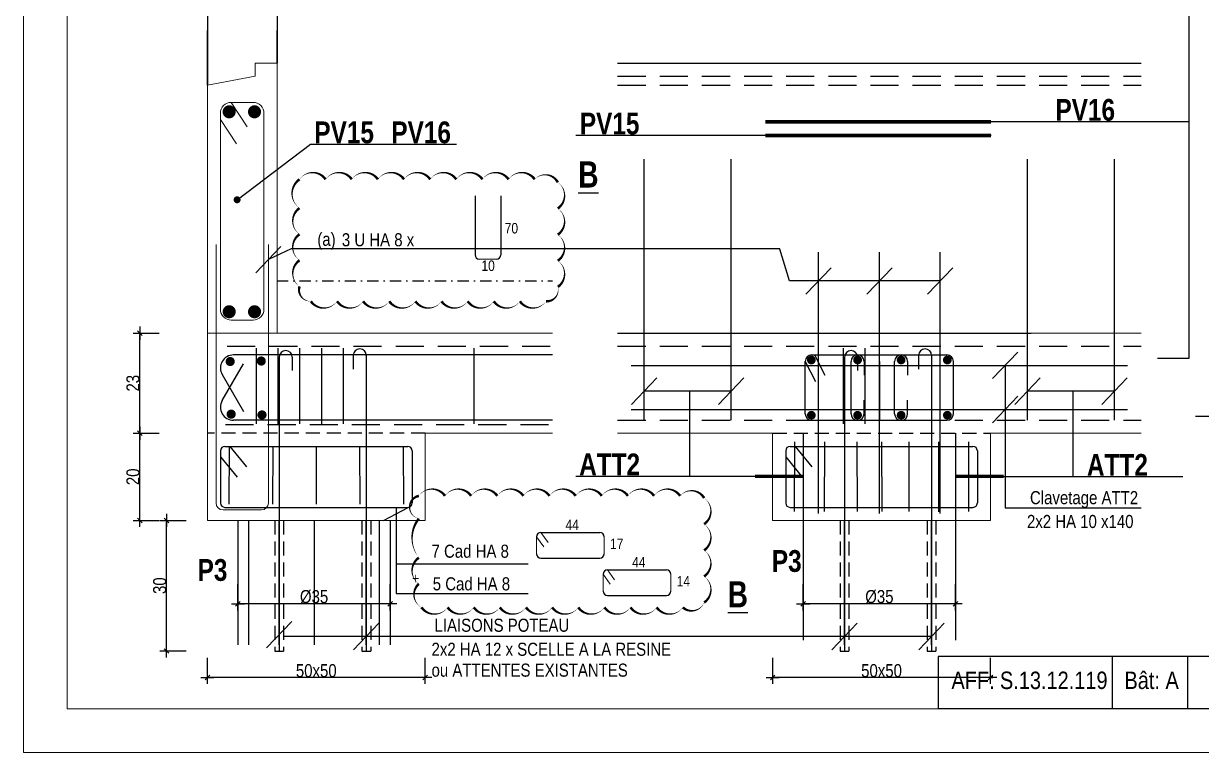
# Model space of a CAD drawing. Header units: centimetres. Extents: x 26838 to 35143, y -19090 to -13510.
# Drawn here: x 33043 to 34395, y -17081 to -16244 of the extents above; entities that cross this region are included whole.
import ezdxf
from ezdxf.enums import TextEntityAlignment as Align

# ---------------------------------------------------------------- set-up
doc = ezdxf.new("R2010")
doc.units = ezdxf.units.CM
doc.header["$LTSCALE"] = 25.4
doc.header["$PDMODE"] = 1
doc.header["$PDSIZE"] = -2
doc.linetypes.add('CACHEX2', pattern=[19.05, 12.7, -6.35])
doc.linetypes.add('TIRETPTX2', pattern=[50.8, 25.4, -12.7, 0, -12.7])
for name, color, linetype in [('01_cote_gen', 4, 'Continuous'), ('01_fenetres', 171, 'Continuous'), ('01_linteaux', 2, 'Continuous'), ('01_murs_sup', 2, 'CACHEX2'), ('01_poch_BN', 9, 'Continuous'), ('01_poch_murs', 253, 'Continuous'), ('01_texte', 230, 'Continuous'), ('AA_COTES', 2, 'Continuous')]:
    doc.layers.add(name, color=color, linetype=linetype)
for name, color, linetype, lineweight in [('01_murs_coup', 5, 'Continuous', 60), ('01_résv', 32, 'Continuous', 9), ('01_sem', 42, 'Continuous', 15)]:
    doc.layers.add(name, color=color, linetype=linetype, lineweight=lineweight)
doc.styles.add('impact', font='impact.ttf')
doc.styles.add('STYLE2', font='ARIALN.TTF')
doc.styles.add('Titre', font='ariblk.ttf')
doc.dimstyles.new('JB25', dxfattribs={"dimscale": 0.1, "dimtxt": 150, "dimasz": 15, "dimexe": 0.1, "dimexo": 0.1, "dimgap": 0.09, "dimtad": 1, "dimdec": 1, "dimlfac": 0.5, "dimdsep": 46, "dimtxsty": 'STYLE2', "dimblk1": 'BOND_G', "dimblk2": 'BOND_D', "dimsah": 1, "dimcen": 1.5, "dimdle": 0.01, "dimse1": 1, "dimse2": 1, "dimclrd": 4, "dimclre": 2, "dimclrt": 6, "dimazin": 2, "dimtfac": 2.333333, "dimtdec": 1, "dimtix": 1, "dimtmove": 2, "dimatfit": 3, "dimldrblk": 'BOND_G', "dimfxl": 1, "dimtolj": 1, "dimtzin": 0, "dimarcsym": 0})
doc.dimstyles.new('JB50', dxfattribs={"dimscale": 0.1, "dimtxt": 150, "dimasz": 15, "dimexe": 0.1, "dimexo": 0.1, "dimgap": 0.09, "dimtad": 1, "dimdec": 1, "dimdsep": 46, "dimtxsty": 'STYLE2', "dimblk1": 'BOND_G', "dimblk2": 'BOND_D', "dimsah": 1, "dimcen": 1.5, "dimdle": 0.01, "dimse1": 1, "dimse2": 1, "dimclrd": 4, "dimclre": 2, "dimclrt": 6, "dimazin": 2, "dimtfac": 2.333333, "dimtdec": 1, "dimtix": 1, "dimtmove": 2, "dimatfit": 3, "dimldrblk": 'BOND_G', "dimfxl": 1, "dimtolj": 1, "dimtzin": 0, "dimarcsym": 0})

# ---------------------------------------------------------------- blocks, each defined once
blk = doc.blocks.new('BOND_G')
at = {"layer": 'AA_COTES', "color": 0}
for p, q in [((0, -5), (0, 15)), ((5, 0), (-5, 0)), ((1.77, 1.77), (-1.77, -1.77))]:
    blk.add_line(p, q, dxfattribs=at)
blk = doc.blocks.new('BOND_D')
at = {"layer": 'AA_COTES', "color": 0}
for p, q in [((5, 0), (-5, 0)), ((-1.77, -1.77), (1.77, 1.77)), ((0, 5), (0, -15))]:
    blk.add_line(p, q, dxfattribs=at)
blk = doc.blocks.new('*D122')
at = {"color": 4, "lineweight": -2, "transparency": 16777216}
blk.add_line((34111.2, -16910.5), (33939.2, -16910.5), dxfattribs=at)
at = {"layer": 'Defpoints', "color": 0, "transparency": 16777216}
for p in [(33937.7, -16888.5), (34112.7, -16888.5), (33937.7, -16910.5)]:
    blk.add_point(p, dxfattribs=at)
at = {"color": 4, "lineweight": -2, "transparency": 16777216, "xscale": 1.5, "yscale": 1.5, "zscale": 1.5, "rotation": 180}
blk.add_blockref('BOND_D', (33937.7, -16910.5), dxfattribs=at)
at = {"color": 4, "lineweight": -2, "transparency": 16777216, "xscale": 1.5, "yscale": 1.5, "zscale": 1.5}
blk.add_blockref('BOND_G', (34112.7, -16910.5), dxfattribs=at)
at = {"color": 6, "transparency": 16777216, "insert": (34025.2, -16902.4), "char_height": 15, "attachment_point": 5, "style": 'STYLE2'}
blk.add_mtext('\\A1;%%C35', dxfattribs=at)
blk = doc.blocks.new('*D123')
at = {"color": 4, "lineweight": -2, "transparency": 16777216}
blk.add_line((33462.2, -16910.5), (33290.2, -16910.5), dxfattribs=at)
at = {"layer": 'Defpoints', "color": 0, "transparency": 16777216}
for p in [(33288.7, -16888.5), (33463.7, -16888.5), (33288.7, -16910.5)]:
    blk.add_point(p, dxfattribs=at)
at = {"color": 4, "lineweight": -2, "transparency": 16777216, "xscale": 1.5, "yscale": 1.5, "zscale": 1.5, "rotation": 180}
blk.add_blockref('BOND_D', (33288.7, -16910.5), dxfattribs=at)
at = {"color": 4, "lineweight": -2, "transparency": 16777216, "xscale": 1.5, "yscale": 1.5, "zscale": 1.5}
blk.add_blockref('BOND_G', (33463.7, -16910.5), dxfattribs=at)
at = {"color": 6, "transparency": 16777216, "insert": (33376.2, -16902.4), "char_height": 15, "attachment_point": 5, "style": 'STYLE2'}
blk.add_mtext('\\A1;%%C35', dxfattribs=at)
blk = doc.blocks.new('*D166')
at = {"color": 4, "lineweight": -2, "transparency": 16777216}
blk.add_line((33206.7, -16963.1), (33206.7, -16816.1), dxfattribs=at)
at = {"layer": 'Defpoints', "color": 0, "transparency": 16777216}
for p in [(33206.7, -16814.6), (33426.2, -16814.6), (33436.2, -16964.6)]:
    blk.add_point(p, dxfattribs=at)
at = {"color": 4, "lineweight": -2, "transparency": 16777216, "xscale": 1.5, "yscale": 1.5, "zscale": 1.5}
for name, p, rotation in [('BOND_D', (33206.7, -16814.6), 90), ('BOND_G', (33206.7, -16964.6), 270)]:
    blk.add_blockref(name, p, dxfattribs=dict(at, rotation=rotation))
at = {"color": 6, "transparency": 16777216, "insert": (33199, -16889.6), "char_height": 15, "attachment_point": 5, "rotation": 90, "style": 'STYLE2'}
blk.add_mtext('\\A1;30', dxfattribs=at)
blk = doc.blocks.new('*D167')
at = {"layer": '01_poch_BN', "color": 4, "lineweight": -2, "transparency": 16777216}
blk.add_line((33176, -16713.1), (33176, -16601.1), dxfattribs=at)
at = {"layer": 'Defpoints', "color": 0, "transparency": 16777216}
for p in [(33176, -16599.6), (33253.7, -16599.6), (33253.7, -16714.6)]:
    blk.add_point(p, dxfattribs=at)
at = {"layer": '01_poch_BN', "color": 4, "lineweight": -2, "transparency": 16777216, "xscale": 1.5, "yscale": 1.5, "zscale": 1.5}
for name, p, rotation in [('BOND_D', (33176, -16599.6), 90), ('BOND_G', (33176, -16714.6), 270)]:
    blk.add_blockref(name, p, dxfattribs=dict(at, rotation=rotation))
at = {"layer": '01_poch_BN', "color": 6, "transparency": 16777216, "insert": (33168.3, -16657.1), "char_height": 15, "attachment_point": 5, "rotation": 90, "style": 'STYLE2'}
blk.add_mtext('\\A1;23', dxfattribs=at)
blk = doc.blocks.new('*D168')
at = {"layer": '01_poch_BN', "color": 4, "lineweight": -2, "transparency": 16777216}
blk.add_line((33502.2, -16995), (33255.2, -16995), dxfattribs=at)
at = {"layer": 'Defpoints', "color": 0, "transparency": 16777216}
for p in [(33253.7, -16814.6), (33503.7, -16814.6), (33253.7, -16995)]:
    blk.add_point(p, dxfattribs=at)
at = {"layer": '01_poch_BN', "color": 4, "lineweight": -2, "transparency": 16777216, "xscale": 1.5, "yscale": 1.5, "zscale": 1.5, "rotation": 180}
blk.add_blockref('BOND_D', (33253.7, -16995), dxfattribs=at)
at = {"layer": '01_poch_BN', "color": 4, "lineweight": -2, "transparency": 16777216, "xscale": 1.5, "yscale": 1.5, "zscale": 1.5}
blk.add_blockref('BOND_G', (33503.7, -16995), dxfattribs=at)
at = {"layer": '01_poch_BN', "color": 6, "transparency": 16777216, "insert": (33378.7, -16987.3), "char_height": 15, "attachment_point": 5, "style": 'STYLE2'}
blk.add_mtext('\\A1;50x50', dxfattribs=at)
blk = doc.blocks.new('*D169')
at = {"layer": '01_poch_BN', "color": 4, "lineweight": -2, "transparency": 16777216}
blk.add_line((34151.2, -16995), (33904.2, -16995), dxfattribs=at)
at = {"layer": 'Defpoints', "color": 0, "transparency": 16777216}
for p in [(33902.7, -16814.6), (34152.7, -16814.6), (33902.7, -16995)]:
    blk.add_point(p, dxfattribs=at)
at = {"layer": '01_poch_BN', "color": 4, "lineweight": -2, "transparency": 16777216, "xscale": 1.5, "yscale": 1.5, "zscale": 1.5, "rotation": 180}
blk.add_blockref('BOND_D', (33902.7, -16995), dxfattribs=at)
at = {"layer": '01_poch_BN', "color": 4, "lineweight": -2, "transparency": 16777216, "xscale": 1.5, "yscale": 1.5, "zscale": 1.5}
blk.add_blockref('BOND_G', (34152.7, -16995), dxfattribs=at)
at = {"layer": '01_poch_BN', "color": 6, "transparency": 16777216, "insert": (34027.7, -16987.3), "char_height": 15, "attachment_point": 5, "style": 'STYLE2'}
blk.add_mtext('\\A1;50x50', dxfattribs=at)
blk = doc.blocks.new('*D183')
at = {"layer": '01_poch_BN', "color": 4, "lineweight": -2, "transparency": 16777216}
blk.add_line((33176, -16813.1), (33176, -16716.1), dxfattribs=at)
at = {"layer": 'Defpoints', "color": 0, "transparency": 16777216}
for p in [(33176, -16714.6), (33198.5, -16714.6), (33229.2, -16814.6)]:
    blk.add_point(p, dxfattribs=at)
at = {"layer": '01_poch_BN', "color": 4, "lineweight": -2, "transparency": 16777216, "xscale": 1.5, "yscale": 1.5, "zscale": 1.5}
for name, p, rotation in [('BOND_D', (33176, -16714.6), 90), ('BOND_G', (33176, -16814.6), 270)]:
    blk.add_blockref(name, p, dxfattribs=dict(at, rotation=rotation))
at = {"layer": '01_poch_BN', "color": 6, "transparency": 16777216, "insert": (33168.3, -16764.6), "char_height": 15, "attachment_point": 5, "rotation": 90, "style": 'STYLE2'}
blk.add_mtext('\\A1;20', dxfattribs=at)

msp = doc.modelspace()

# ---------------------------------------------------------------- linework, layer by layer
msp.add_line((33724.68, -16599.64), (34199.56, -16599.64))
at = {"layer": '01_cote_gen', "color": 2, "lineweight": 0, "ltscale": 0.5}
for p, q in [((33585.56, -16514.68), (33565.95, -16514.68)), ((33631.61, -16833.4), (33631.61, -16853.01)), ((33631.61, -16833.4), (33639.79, -16844.97)), ((33636.61, -16828.4), (33644.79, -16839.97)), ((33709.2, -16833.4), (33709.2, -16853.01)), ((33708.11, -16876.4), (33708.11, -16896.01)), ((33708.11, -16876.4), (33716.29, -16887.97)), ((33713.11, -16871.4), (33721.29, -16882.97)), ((33785.7, -16876.4), (33785.7, -16896.01))]:
    msp.add_line(p, q, dxfattribs=at)
at = {"layer": '01_fenetres', "ltscale": 30}
for p, q in [((35092.66, -16971.12), (34092.66, -16971.12)), ((34092.66, -16971.12), (34092.66, -17021.12)), ((34292.66, -16971.12), (34292.66, -17031.12)), ((34379.09, -16971.12), (34379.09, -17031.12)), ((35092.66, -17031.12), (34092.66, -17031.12))]:
    msp.add_line(p, q, dxfattribs=at)
at = {"layer": '01_linteaux', "ltscale": 0.1}
for p, q in [((33253.68, -16142.03), (33253.68, -16314.64)), ((33333.68, -16142.03), (33333.68, -16289.64)), ((33253.68, -16314.64), (33253.68, -16252.24)), ((33333.68, -16289.64), (33333.68, -16252.24)), ((33724.68, -16289.64), (34325.67, -16289.64)), ((33755.18, -16699.64), (33755.18, -16399.64)), ((33855.18, -16699.64), (33855.18, -16399.64)), ((34195.18, -16699.64), (34195.18, -16399.64)), ((34295.18, -16699.64), (34295.18, -16399.64)), ((33955.18, -16806.64), (33955.18, -16506.64)), ((34025.18, -16806.64), (34025.18, -16506.64)), ((34095.18, -16806.64), (34095.18, -16506.64)), ((33309.62, -16616.93), (33309.62, -16703.93)), ((33334.62, -16616.93), (33334.62, -16703.93)), ((33359.62, -16616.93), (33359.62, -16703.93)), ((33384.62, -16616.93), (33384.62, -16703.93)), ((33409.62, -16616.93), (33409.62, -16703.93)), ((33559.62, -16616.93), (33559.62, -16703.93)), ((33983.62, -16616.93), (33983.62, -16703.93)), ((34008.62, -16616.93), (34008.62, -16703.93)), ((33649.81, -16624.64), (33283.68, -16624.64)), ((33336.18, -16627.02), (33336.18, -16964.64)), ((33351.18, -16627.02), (33351.18, -16642.54)), ((33421.18, -16625.25), (33421.18, -16640.78)), ((33436.18, -16625.25), (33436.18, -16964.64)), ((33940.18, -16692.14), (33940.18, -16632.14)), ((33940.18, -16632.14), (33951.8, -16655.19)), ((33947.68, -16624.64), (34102.68, -16624.64)), ((33950.82, -16624.64), (33962.45, -16647.69)), ((33985.18, -16627.02), (33985.18, -16964.64)), ((33992.68, -16692.14), (33992.68, -16632.14)), ((34000.18, -16627.02), (34000.18, -16642.54)), ((34007.68, -16632.14), (34007.68, -16647.67)), ((34025.18, -16632.14), (34025.18, -16699.64)), ((34042.68, -16692.14), (34042.68, -16632.14)), ((34057.68, -16632.14), (34057.68, -16647.67)), ((34070.18, -16625.25), (34070.18, -16640.78)), ((34085.18, -16625.25), (34085.18, -16964.64)), ((34110.18, -16692.14), (34110.18, -16632.14)), ((33270.69, -16677.14), (33295.2, -16634.69)), ((33740.18, -16636.57), (34310.18, -16636.57)), ((33270.69, -16647.14), (33295.2, -16689.59)), ((33740.18, -16687.39), (34310.18, -16687.39)), ((34007.68, -16692.14), (34007.68, -16676.62)), ((34057.68, -16692.14), (34057.68, -16676.62)), ((33649.81, -16699.64), (33283.68, -16699.64)), ((33947.68, -16699.64), (34102.68, -16699.64)), ((33927.66, -16724.49), (33927.47, -16804.6)), ((33937.68, -16714.64), (33937.68, -16952.18)), ((33962.16, -16724.49), (33961.97, -16804.6)), ((33999.48, -16724.49), (33999.68, -16804.6)), ((34027.66, -16724.49), (34027.86, -16804.6)), ((34058.98, -16724.49), (34059.18, -16804.6)), ((34093.05, -16724.53), (34093.25, -16804.64)), ((34112.68, -16714.64), (34112.68, -16952.18)), ((34127.48, -16724.49), (34127.68, -16804.6)), ((33268.68, -16734.64), (33268.68, -16794.64)), ((33268.68, -16741.56), (33287.71, -16765.1)), ((33273.68, -16729.64), (33483.68, -16729.64)), ((33278.66, -16730.99), (33278.47, -16796.1)), ((33279.63, -16729.64), (33298.66, -16753.18)), ((33328.66, -16730.99), (33328.47, -16796.1)), ((33378.48, -16730.99), (33378.68, -16796.1)), ((33428.48, -16730.99), (33428.68, -16796.1)), ((33478.48, -16730.99), (33478.68, -16796.1)), ((33488.68, -16734.64), (33488.68, -16794.64)), ((33917.68, -16734.64), (33917.68, -16794.64)), ((33917.68, -16741.56), (33936.71, -16765.1)), ((33922.68, -16729.64), (34132.68, -16729.64)), ((33928.63, -16729.64), (33947.66, -16753.18)), ((34137.68, -16734.64), (34137.68, -16794.64)), ((33273.68, -16799.64), (33483.68, -16799.64)), ((33922.68, -16799.64), (34132.68, -16799.64)), ((33288.68, -16814.64), (33288.68, -16957.67)), ((33463.68, -16814.64), (33463.68, -16957.67)), ((33331.18, -16964.64), (33341.18, -16964.64)), ((33431.18, -16964.64), (33441.18, -16964.64)), ((33980.18, -16964.64), (33990.18, -16964.64)), ((34080.18, -16964.64), (34090.18, -16964.64))]:
    msp.add_line(p, q, dxfattribs=at)
at = {"layer": '01_linteaux', "linetype": 'Continuous'}
for p, q in [((33560.95, -16442.1), (33560.95, -16509.68)), ((33590.56, -16442.1), (33590.56, -16509.68)), ((33636.61, -16828.4), (33704.2, -16828.4)), ((33636.61, -16858.01), (33704.2, -16858.01)), ((33713.11, -16871.4), (33780.7, -16871.4)), ((33713.11, -16901.01), (33780.7, -16901.01))]:
    msp.add_line(p, q, dxfattribs=at)
at = {"layer": '01_linteaux', "linetype": 'TIRETPTX2', "ltscale": 0.02}
msp.add_line((33333.68, -16539.64), (33649.81, -16539.64), dxfattribs=at)
at = {"layer": '01_linteaux', "ltscale": 0.1, "const_width": 5}
for points in [[(33949.62, -16630.43, -1), (33944.62, -16630.43, -1)], [(34002.68, -16630.43, -1), (33997.68, -16630.43, -1)], [(34047.68, -16630.43, 1), (34052.68, -16630.43, 1)], [(34100.73, -16630.43, 1), (34105.73, -16630.43, 1)], [(33949.62, -16693.86, 1), (33944.62, -16693.86, 1)], [(34002.68, -16693.86, 1), (33997.68, -16693.86, 1)], [(34047.68, -16693.86, -1), (34052.68, -16693.86, -1)], [(34100.73, -16693.86, -1), (34105.73, -16693.86, -1)]]:
    msp.add_lwpolyline(points, format="xyb", close=True, dxfattribs=at)
at = {"layer": '01_linteaux', "linetype": 'Continuous'}
for centre, start, end in [((33565.95, -16509.68), 180, 270), ((33585.56, -16509.68), 270, 0), ((33636.61, -16833.4), 90, 180), ((33704.2, -16833.4), 0, 90), ((33636.61, -16853.01), 180, 270), ((33704.2, -16853.01), 270, 0), ((33713.11, -16876.4), 90, 180), ((33780.7, -16876.4), 0, 90), ((33713.11, -16896.01), 180, 270), ((33780.7, -16896.01), 270, 0)]:
    msp.add_arc(centre, 5, start, end, dxfattribs=at)
at = {"layer": '01_linteaux', "ltscale": 0.1}
for centre, radius, start, end in [((33343.68, -16627.02), 7.5, 90, 180), ((33343.68, -16627.02), 7.5, 360, 90), ((33428.68, -16625.25), 7.5, 90, 180), ((33428.68, -16625.25), 7.5, 0, 90), ((33992.68, -16627.02), 7.5, 90, 180), ((33992.68, -16627.02), 7.5, 360, 90), ((34077.68, -16625.25), 7.5, 90, 180), ((34077.68, -16625.25), 7.5, 0, 90), ((33283.68, -16639.64), 15, 90, 210), ((33947.68, -16632.14), 7.5, 90, 180), ((34000.18, -16632.14), 7.5, 90, 180), ((34000.18, -16632.14), 7.5, 360, 90), ((34050.18, -16632.14), 7.5, 90, 180), ((34050.18, -16632.14), 7.5, 360, 90), ((34102.68, -16632.14), 7.5, 0, 90), ((33283.68, -16684.64), 15, 150, 270), ((33947.68, -16692.14), 7.5, 180, 270), ((34000.18, -16692.14), 7.5, 180, 270), ((34000.18, -16692.14), 7.5, 270, 360), ((34050.18, -16692.14), 7.5, 180, 270), ((34050.18, -16692.14), 7.5, 270, 360), ((34102.68, -16692.14), 7.5, 270, 0), ((33273.68, -16734.64), 5, 90, 180), ((33483.68, -16734.64), 5, 0, 90), ((33922.68, -16734.64), 5, 90, 180), ((34132.68, -16734.64), 5, 0, 90), ((33273.68, -16794.64), 5, 180, 270), ((33483.68, -16794.64), 5, 270, 0), ((33922.68, -16794.64), 5, 180, 270), ((34132.68, -16794.64), 5, 270, 0)]:
    msp.add_arc(centre, radius, start, end, dxfattribs=at)
at = {"layer": '01_murs_coup', "linetype": 'Continuous', "lineweight": 5}
for p, q in [((33308.68, -16289.64), (33308.68, -16304.64)), ((33308.68, -16289.64), (33333.68, -16289.64)), ((33308.68, -16289.64), (33308.68, -16304.64)), ((33333.68, -16289.64), (33308.68, -16289.64)), ((33333.68, -16289.64), (33333.68, -16599.64)), ((33333.68, -16289.64), (33333.68, -16599.64)), ((33253.68, -16314.64), (33308.68, -16304.64)), ((33253.68, -16314.64), (33308.68, -16304.64)), ((33253.68, -16314.64), (33253.68, -16714.64)), ((33253.68, -16314.64), (33253.68, -16599.64)), ((33253.68, -16599.64), (33649.81, -16599.64)), ((33333.68, -16599.64), (33649.81, -16599.64)), ((33724.68, -16599.64), (34325.67, -16599.64)), ((33333.68, -16699.64), (33649.81, -16699.64)), ((33253.68, -16714.64), (33253.68, -16814.64)), ((33503.68, -16714.64), (33649.81, -16714.64)), ((33503.68, -16714.64), (33503.68, -16814.64)), ((33724.68, -16714.64), (33902.68, -16714.64)), ((33902.68, -16714.64), (33902.68, -16814.64)), ((34152.68, -16714.64), (34152.68, -16814.64)), ((34152.68, -16714.64), (34325.67, -16714.64)), ((33253.68, -16814.64), (33503.68, -16814.64)), ((33902.68, -16814.64), (34152.68, -16814.64))]:
    msp.add_line(p, q, dxfattribs=at)
at = {"layer": '01_murs_sup', "ltscale": 0.1}
for p, q in [((33724.68, -16304.64), (34325.67, -16304.64)), ((33724.68, -16314.64), (34325.67, -16314.64)), ((33276.35, -16614.64), (33649.81, -16614.64)), ((33724.68, -16614.64), (34325.67, -16614.64)), ((33724.68, -16699.64), (34325.67, -16699.64)), ((33274.43, -16704.47), (33649.81, -16704.47))]:
    msp.add_line(p, q, dxfattribs=at)
at = {"layer": '01_murs_sup', "ltscale": 0.05}
for p, q in [((33503.68, -16714.64), (33253.68, -16714.64)), ((33902.68, -16714.64), (34152.68, -16714.64)), ((33331.18, -16814.64), (33331.18, -16964.64)), ((33341.18, -16814.64), (33341.18, -16964.64)), ((33431.18, -16814.64), (33431.18, -16964.64)), ((33441.18, -16814.64), (33441.18, -16964.64)), ((33980.18, -16814.64), (33980.18, -16964.64)), ((33990.18, -16814.64), (33990.18, -16964.64)), ((34080.18, -16814.64), (34080.18, -16964.64)), ((34090.18, -16814.64), (34090.18, -16964.64))]:
    msp.add_line(p, q, dxfattribs=at)
at = {"layer": '01_poch_BN'}
msp.add_line((34092.66, -16971.12), (34092.66, -17031.12), dxfattribs=at)
at = {"layer": '01_poch_murs', "ltscale": 0.1}
for p, q in [((33301.18, -16957.67), (33301.18, -16814.64)), ((33336.18, -16957.67), (33336.18, -16814.64)), ((33376.18, -16814.64), (33376.18, -16957.67)), ((33436.18, -16957.67), (33436.18, -16814.64)), ((33451.18, -16957.67), (33451.18, -16814.64)), ((33985.18, -16957.67), (33985.18, -16814.64)), ((34085.18, -16957.67), (34085.18, -16814.64))]:
    msp.add_line(p, q, dxfattribs=at)
at = {"layer": '01_résv'}
for p, q in [((33042.66, -15596.12), (33042.66, -17081.12)), ((33092.66, -15646.12), (33092.66, -17031.12)), ((35092.66, -17031.12), (33092.66, -17031.12)), ((35142.66, -17081.12), (33042.66, -17081.12))]:
    msp.add_line(p, q, dxfattribs=at)
at = {"layer": '01_sem', "color": 2, "lineweight": 0, "ltscale": 7}
for p, q in [((33281.18, -16334.64), (33306.18, -16334.64)), ((33281.18, -16334.64), (33299.56, -16362.64)), ((33268.68, -16347.14), (33268.68, -16572.14)), ((33318.68, -16347.14), (33318.68, -16572.14)), ((33268.68, -16354.1), (33287.06, -16382.09)), ((33263.68, -16497.64), (33263.68, -16794.64)), ((33323.68, -16497.64), (33323.68, -16794.64)), ((33281.18, -16584.64), (33306.18, -16584.64)), ((33271.68, -16802.64), (33315.68, -16802.64))]:
    msp.add_line(p, q, dxfattribs=at)
at = {"layer": '01_sem', "color": 2, "lineweight": 0, "ltscale": 7, "flags": 128}
for points, const_width in [([(33274.97, -16345.4, 1), (33282.47, -16345.4, 1)], 7.5), ([(33304.07, -16345.4, 1), (33311.57, -16345.4, 1)], 7.5), ([(33274.97, -16575.02, 1), (33282.47, -16575.02, 1)], 7.5), ([(33304.07, -16575.02, 1), (33311.57, -16575.02, 1)], 7.5), ([(33277.28, -16632.18, 1), (33282.53, -16632.18, 1)], 5.25), ([(33312.92, -16631.62, 1), (33318.17, -16631.62, 1)], 5.25), ([(33278.41, -16692.67, 1), (33283.66, -16692.67, 1)], 5.25), ([(33313.76, -16693.52, 1), (33319.01, -16693.52, 1)], 5.25)]:
    msp.add_lwpolyline(points, format="xyb", close=True, dxfattribs=dict(at, const_width=const_width))
at = {"layer": '01_sem', "color": 2, "lineweight": 0, "ltscale": 7}
for centre, radius, start, end in [((33281.18, -16347.14), 12.5, 90, 180), ((33306.18, -16347.14), 12.5, 0, 90), ((33281.18, -16572.14), 12.5, 180, 270), ((33306.18, -16572.14), 12.5, 270, 0), ((33271.68, -16794.64), 8, 180, 270), ((33315.68, -16794.64), 8, 270, 0)]:
    msp.add_arc(centre, radius, start, end, dxfattribs=at)
at = {"layer": '01_texte', "ltscale": 30}
for p, q in [((34380.34, -15898.58), (34380.34, -16628.83)), ((33309.14, -16530.43), (33338.22, -16499.95)), ((33350, -16502.69), (33323.68, -16515.19)), ((33911, -16502.69), (33350, -16502.69)), ((33922, -16539.69), (33911, -16503)), ((33940.64, -16554.93), (33969.71, -16524.45)), ((34010.64, -16554.93), (34039.71, -16524.45)), ((34080.64, -16554.93), (34109.71, -16524.45)), ((33955.18, -16539.69), (33922, -16539.69)), ((34095.18, -16539.69), (33955.18, -16539.69)), ((34155.05, -16651.8), (34184.12, -16621.33)), ((34380.34, -16628.83), (34344.51, -16628.83)), ((34169.58, -16636.57), (34169.58, -16800.35)), ((33740.64, -16681.56), (33769.71, -16651.08)), ((33840.64, -16681.56), (33869.71, -16651.08)), ((34180.64, -16681.56), (34209.71, -16651.08)), ((34280.64, -16681.56), (34309.71, -16651.08)), ((33855.18, -16666.32), (33755.18, -16666.32)), ((33807.19, -16666.32), (33807.19, -16764.06)), ((34155.05, -16702.63), (34184.12, -16672.15)), ((34295.18, -16666.32), (34195.18, -16666.32)), ((34247.19, -16666.32), (34247.19, -16764.06)), ((34423.87, -16695.27), (34388.04, -16695.27)), ((33455.96, -16814.88), (33485.04, -16799.4)), ((34169.58, -16800.35), (34325.82, -16800.35)), ((33321.64, -16961.08), (33350.72, -16930.6)), ((33421.64, -16963.18), (33450.72, -16932.7)), ((33970.64, -16963.18), (33999.71, -16932.7)), ((34070.64, -16963.18), (34099.71, -16932.7))]:
    msp.add_line(p, q, dxfattribs=at)
at = {"layer": '01_texte'}
for p, q in [((34380.34, -16356.95), (33896.44, -16356.95)), ((34153.55, -16372.66), (33676.64, -16372.66)), ((33287.84, -16446.44), (33372.01, -16382.75)), ((33372.01, -16382.75), (33539.74, -16382.75)), ((33937.68, -16764.06), (33676.64, -16764.06)), ((34112.68, -16764.06), (34373.71, -16764.06)), ((33470.5, -16799.64), (33470.5, -16898.5)), ((33470.5, -16864.5), (33622, -16864.5)), ((33470.5, -16898.5), (33622, -16898.5)), ((34085.18, -16947.94), (33341.92, -16947.94))]:
    msp.add_line(p, q, dxfattribs=at)
at = {"layer": '01_texte', "const_width": 4}
for points in [[(34153.55, -16356.95), (33894.34, -16356.95)], [(34153.55, -16372.66), (33894.34, -16372.66)], [(33937.68, -16764.06), (33882.3, -16764.06)], [(34112.68, -16764.06), (34168.05, -16764.06)]]:
    msp.add_lwpolyline(points, dxfattribs=at)
at = {"layer": '01_texte'}
for points in [[(33359.5, -16423, 0, 3, -0.5205671), (33389.5, -16423, 0, 3, -0.5205671), (33419.5, -16423, 0, 3, -0.5205671), (33449.5, -16423, 0, 3, -0.5205671), (33479.5, -16423, 0, 3, -0.5205671), (33509.5, -16423, 0, 3, -0.5205671), (33539.5, -16423, 0, 3, -0.5205671), (33569.5, -16423, 0, 3, -0.5205671), (33599.5, -16423, 0, 3, -0.5205671), (33629.5, -16423, 0, 3, -0.5205671), (33656, -16426.5, 0, 3, -0.5205671), (33656, -16456.5, 0, 3, -0.5205671), (33656, -16486.5, 0, 3, -0.5205671), (33656, -16516.5, 0, 3, -0.5205671), (33656, -16546.5, 0, 3, -0.5205671), (33642.5, -16563, 0, 3, -0.5205671), (33612.5, -16563, 0, 3, -0.5205671), (33582.5, -16563, 0, 3, -0.5205671), (33552.5, -16563, 0, 3, -0.5205671), (33522.5, -16563, 0, 3, -0.5205671), (33492.5, -16563, 0, 3, -0.5205671), (33462.5, -16563, 0, 3, -0.5205671), (33432.5, -16563, 0, 3, -0.5205671), (33402.5, -16563, 0, 3, -0.5205671), (33372.5, -16563, 0, 3, -0.5205671), (33359.5, -16546, 0, 3, -0.5205671), (33359.5, -16516, 0, 3, -0.5205671), (33359.5, -16486, 0, 3, -0.5205671), (33359.5, -16456, 0, 3, -0.5205671)], [(33496.5, -16786.5, 0, 3, -0.5205671), (33526.5, -16786.5, 0, 3, -0.5205671), (33556.5, -16786.5, 0, 3, -0.5205671), (33586.5, -16786.5, 0, 3, -0.5205671), (33616.5, -16786.5, 0, 3, -0.5205671), (33646.5, -16786.5, 0, 3, -0.5205671), (33676.5, -16786.5, 0, 3, -0.5205671), (33706.5, -16786.5, 0, 3, -0.5205671), (33736.5, -16786.5, 0, 3, -0.5205671), (33766.5, -16786.5, 0, 3, -0.5205671), (33796.5, -16786.5, 0, 3, -0.5205671), (33824, -16789, 0, 3, -0.5205671), (33824, -16819, 0, 3, -0.5205671), (33824, -16849, 0, 3, -0.5205671), (33824, -16879, 0, 3, -0.5205671), (33824, -16909, 0, 3, -0.5205671), (33799.5, -16914.5, 0, 3, -0.5205671), (33769.5, -16914.5, 0, 3, -0.5205671), (33739.5, -16914.5, 0, 3, -0.5205671), (33709.5, -16914.5, 0, 3, -0.5205671), (33679.5, -16914.5, 0, 3, -0.5205671), (33649.5, -16914.5, 0, 3, -0.5205671), (33619.5, -16914.5, 0, 3, -0.5205671), (33589.5, -16914.5, 0, 3, -0.5205671), (33559.5, -16914.5, 0, 3, -0.5205671), (33529.5, -16914.5, 0, 3, -0.5205671), (33499.5, -16914.5, 0, 3, -0.5205671), (33496.5, -16887.5, 0, 3, -0.5205671), (33496.5, -16857.5, 0, 3, -0.3470447), (33496.5, -16812.5, 0, 3, -0.8208942)]]:
    msp.add_lwpolyline(points, format="xyseb", close=True, dxfattribs=at)
at = {"layer": '01_texte', "const_width": 4}
msp.add_lwpolyline([(33285.84, -16446.44, 1), (33289.84, -16446.44, 1)], format="xyb", close=True, dxfattribs=at)

# ---------------------------------------------------------------- texts
at = {"layer": '01_texte', "style": 'Titre', "width": 0.7}
for s, p in [('PV16', (34261.57, -16363.2)), ('PV15', (33715.53, -16378.91)), ('PV15', (33410.72, -16389)), ('PV16', (33499.1, -16389)), ('ATT2', (33715.53, -16770.31)), ('ATT2', (34298.5, -16770.9)), ('P3', (33918.83, -16881.24)), ('P3', (33259.57, -16891.56))]:
    msp.add_text(s, height=25, dxfattribs=at).set_placement(p, align=Align.BOTTOM_CENTER)
at = {"layer": '01_texte'}
for s, height, style, p in [('%%UB', 30, 'impact', (33679.54, -16432.38)), ('(a)', 15, 'STYLE2', (33379.96, -16499.33)), ('3 U HA 8 x', 15, 'STYLE2', (33408.08, -16499.86)), ('70', 12, 'STYLE2', (33595.11, -16485.13)), ('10', 12, 'STYLE2', (33568.38, -16528.17)), ('Clavetage ATT2', 15, 'STYLE2', (34198.12, -16796.03)), ('2x2 HA 10 x140', 15, 'STYLE2', (34194.68, -16823.39)), ('44', 12, 'STYLE2', (33664.89, -16825.65)), ('17', 12, 'STYLE2', (33716.01, -16847.55)), ('7 Cad HA 8 ', 15, 'STYLE2', (33511.06, -16857.53)), ('44', 12, 'STYLE2', (33741.39, -16868.65)), ('+', 12, 'STYLE2', (33488.78, -16887.11)), ('5 Cad HA 8 ', 15, 'STYLE2', (33512.45, -16894.99)), ('14', 12, 'STYLE2', (33792.51, -16890.55)), ('%%UB', 30, 'impact', (33851.04, -16914.5)), ('LIAISONS POTEAU', 15, 'STYLE2', (33514.5, -16942.54)), ('2x2 HA 12 x SCELLE A LA RESINE  ', 15, 'STYLE2', (33511.06, -16970.11)), ('ou ATTENTES EXISTANTES', 15, 'STYLE2', (33511.06, -16994.12)), ('AFF:', 20, 'STYLE2', (34107.95, -17008.28)), ('S.13.12.119', 20, 'STYLE2', (34163.62, -17008.28)), ('Bât: A', 20, 'STYLE2', (34306.58, -17008.28))]:
    msp.add_text(s, height=height, dxfattribs=dict(at, style=style)).set_placement(p)

# ---------------------------------------------------------------- dimensions: what is measured, and where the dimension line sits
dim = msp.add_linear_dim(base=(33206.71, -16814.64), p1=(33436.18, -16964.64), p2=(33426.18, -16814.64), angle=90, text='30', dimstyle='JB50')
dim.commit()
dim.dimension.update_dxf_attribs({"geometry": '*D166', "text_midpoint": (33199.04, -16889.64)})
for base, p1, p2, picture, middle in [((33288.68, -16910.5), (33463.68, -16888.5), (33288.68, -16888.5), '*D123', (33376.18, -16902.41)), ((33937.68, -16910.5), (34112.68, -16888.5), (33937.68, -16888.5), '*D122', (34025.18, -16902.41))]:
    dim = msp.add_linear_dim(base=base, p1=p1, p2=p2, text='%%C35', dimstyle='JB50')
    dim.commit()
    dim.dimension.update_dxf_attribs({"geometry": picture, "text_midpoint": middle})
at = {"layer": '01_poch_BN'}
for base, p1, p2, text, picture, middle in [((33176, -16599.64), (33253.68, -16714.64), (33253.68, -16599.64), '23', '*D167', (33168.33, -16657.14)), ((33176, -16714.64), (33229.21, -16814.64), (33198.5, -16714.64), '20', '*D183', (33168.33, -16764.64))]:
    dim = msp.add_linear_dim(base=base, p1=p1, p2=p2, angle=90, text=text, dimstyle='JB25', dxfattribs=at)
    dim.commit()
    dim.dimension.update_dxf_attribs({"geometry": picture, "text_midpoint": middle})
for base, p1, p2, picture, middle in [((33253.68, -16995), (33503.68, -16814.64), (33253.68, -16814.64), '*D168', (33378.68, -16987.33)), ((33902.68, -16995), (34152.68, -16814.64), (33902.68, -16814.64), '*D169', (34027.68, -16987.33))]:
    dim = msp.add_linear_dim(base=base, p1=p1, p2=p2, text='50x50', dimstyle='JB25', dxfattribs=at)
    dim.commit()
    dim.dimension.update_dxf_attribs({"geometry": picture, "text_midpoint": middle})

doc.saveas('drawing.dxf')
